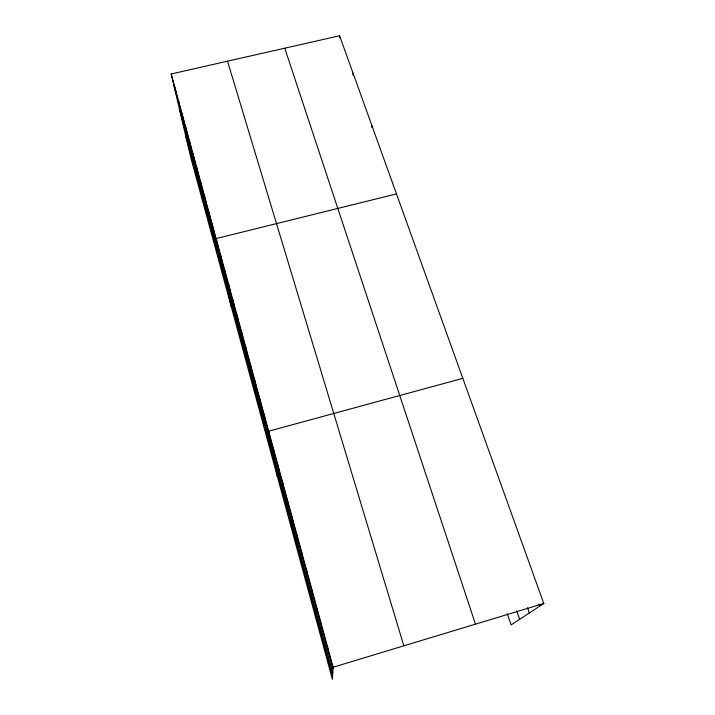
<?xml version="1.0" encoding="UTF-8"?>
<svg xmlns="http://www.w3.org/2000/svg" width="715" height="715" viewBox="0 0 715 715"><rect width="100%" height="100%" fill="white"/><g stroke="black" fill="none" stroke-linecap="round" stroke-linejoin="round"><path stroke-width="1.07" d="M339.554 37.868L339.589 35.75L171.198 73.967L190.887 157.944L332.386 679.25L333.11 667.229L171.198 73.967M352.96 75.182L353.04 73.136M371.594 127.297L371.746 125.143M339.589 35.75L543.802 603.469L511.109 624.901L507.301 613.836M333.11 667.229L543.802 603.469M462.82 378.351L268.688 431.19L277.259 476.163M396.476 193.899L216.127 238.569L231.142 306.243M538.967 604.103L539.7 606.15M527.5 607.777L529.323 612.961M516.722 610.896L519.653 619.306M284.767 48.191L475.457 624.15M227.522 61.186L403.841 645.824M173.602 84.2L333.02 668.74M179.769 110.503L332.788 672.565M185.623 135.501L332.573 676.122M178.232 99.716L180.546 109.681M174.692 86.756L177.052 96.865M185.435 126.099L187.67 135.779M181.807 112.827L184.086 122.649M192.818 153.162L194.963 162.528M189.1 139.55L191.289 149.069M196.58 166.944L198.681 176.149M204.249 195.043L206.251 203.909M200.388 180.904L202.443 189.94M208.154 209.361L210.103 218.057M212.114 223.867L214.017 232.375M220.184 253.459L221.981 261.583M224.304 268.545L226.038 276.473M228.478 283.828L230.15 291.559M232.706 299.326L234.323 306.842M236.996 315.029L238.542 322.331M241.339 330.947L242.823 338.025M245.737 347.079L247.167 353.925M250.205 363.435L251.555 370.048M254.728 380.023L256.015 386.386M259.322 396.834L260.537 402.947M263.969 413.887L265.113 419.741M273.246 447.867L274.238 453.185M277.858 464.768L278.77 469.826M282.532 481.91L283.372 486.683M287.278 499.285L288.029 503.78M292.086 516.9L292.757 521.101M296.957 534.766L297.547 538.663M301.909 552.892L302.4 556.476M306.923 571.267L307.325 574.529M312.008 589.911L312.321 592.842M317.174 608.823L317.389 611.414M322.411 628.011L322.519 630.246M327.72 647.477L327.738 649.354"/></g></svg>
